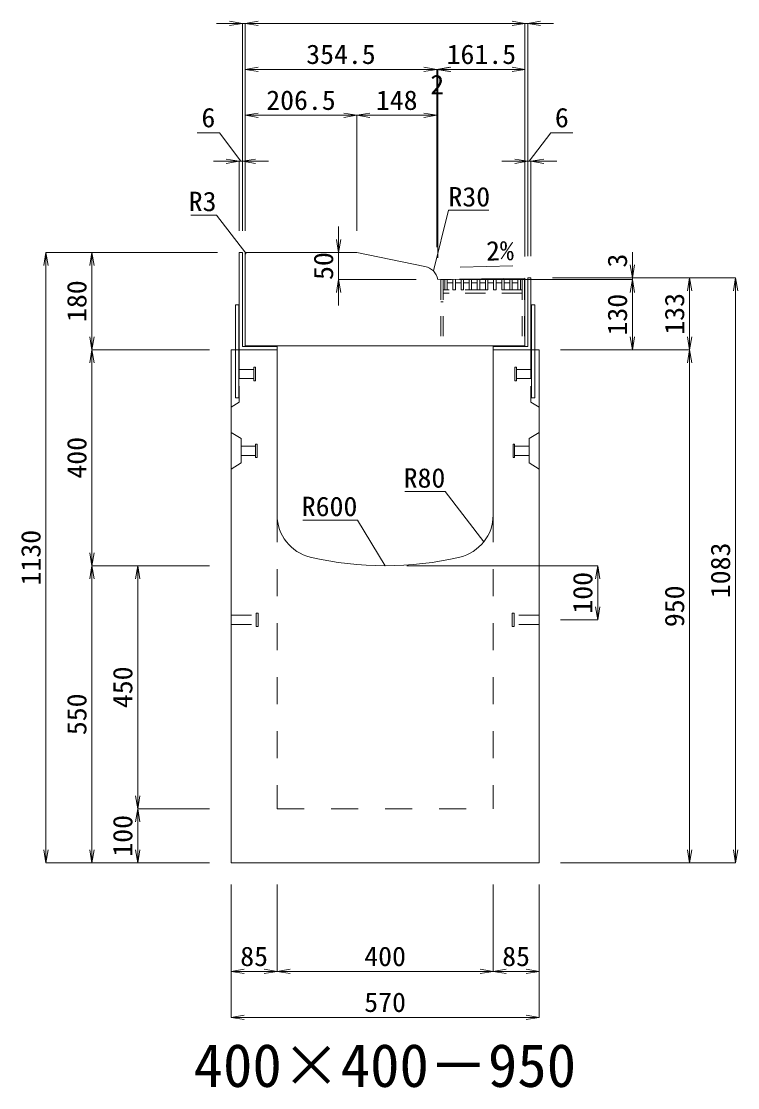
# Model space of a CAD drawing. Units: millimetres at full size. Extents: x -1809 to 57027, y -20349 to 17321.
# Drawn here: x 34895 to 36221, y -7512 to -5538 of the extents above; entities that cross this region are included whole.
import ezdxf
from ezdxf.enums import TextEntityAlignment as Align

# ---------------------------------------------------------------- set-up
doc = ezdxf.new("R2010")
doc.units = ezdxf.units.MM
doc.header["$LTSCALE"] = 50
for name, pattern in [('USER1', [2, 1, -1]), ('USER2', [1.35, 0.75, -0.6]), ('USER3', [1.35, 0.75, -0.6])]:
    doc.linetypes.add(name, pattern=pattern)
for name, color, linetype, lineweight in [('インサート', 3, 'USER2', 9), ('受枠', 3, 'Continuous', 5), ('寸法線', 7, 'Continuous', 13), ('引出線', 4, 'Continuous', 13), ('本体', 2, 'Continuous', 13), ('ｸﾞﾚｰﾁﾝｸﾞ', 7, 'USER3', 9)]:
    doc.layers.add(name, color=color, linetype=linetype, lineweight=lineweight)
doc.layers.add('文字', color=7, linetype='Continuous')
doc.styles.add('ＭＳ 明朝', font='')
doc.styles.get('ＭＳ 明朝').set_extended_font_data('MS Mincho')

# ---------------------------------------------------------------- blocks, each defined once
blk = doc.blocks.new('open_arrow')
at = {"color": 0, "linetype": 'Continuous', "lineweight": -2}
blk.add_lwpolyline([(7.5, 1.25), (0, 0), (7.5, -1.25)], dxfattribs=at)

msp = doc.modelspace()

# ---------------------------------------------------------------- linework, layer by layer
at = {"layer": 'インサート'}
for p, q in [((35328.24, -6178.55), (35325.24, -6178.55)), ((35325.24, -6178.55), (35325.24, -6203.55)), ((35328.24, -6203.55), (35328.24, -6178.55)), ((35808.24, -6178.55), (35811.24, -6178.55)), ((35808.24, -6203.55), (35808.24, -6178.55)), ((35811.24, -6178.55), (35811.24, -6203.55)), ((35298.24, -6182.55), (35325.24, -6182.55)), ((35298.24, -6182.55), (35298.24, -6199.55)), ((35298.24, -6199.55), (35325.24, -6199.55)), ((35838.24, -6182.55), (35811.24, -6182.55)), ((35838.24, -6199.55), (35811.24, -6199.55)), ((35838.24, -6182.55), (35838.24, -6199.55)), ((35325.24, -6203.55), (35328.24, -6203.55)), ((35811.24, -6203.55), (35808.24, -6203.55)), ((35301.44, -6324.55), (35328.44, -6324.55)), ((35301.44, -6324.55), (35301.44, -6341.55)), ((35331.44, -6320.55), (35328.44, -6320.55)), ((35328.44, -6320.55), (35328.44, -6345.55)), ((35331.44, -6345.55), (35331.44, -6320.55)), ((35805.04, -6320.55), (35808.04, -6320.55)), ((35805.04, -6345.55), (35805.04, -6320.55)), ((35808.04, -6320.55), (35808.04, -6345.55)), ((35835.04, -6324.55), (35808.04, -6324.55)), ((35835.04, -6324.55), (35835.04, -6341.55)), ((35301.44, -6341.55), (35328.44, -6341.55)), ((35328.44, -6345.55), (35331.44, -6345.55)), ((35808.04, -6345.55), (35805.04, -6345.55)), ((35835.04, -6341.55), (35808.04, -6341.55)), ((35329.24, -6658.55), (35329.24, -6633.55)), ((35329.24, -6633.55), (35333.24, -6633.55)), ((35333.24, -6658.55), (35333.24, -6633.55)), ((35803.24, -6633.55), (35807.24, -6633.55)), ((35803.24, -6633.55), (35803.24, -6658.55)), ((35807.24, -6633.55), (35807.24, -6658.55)), ((35283.24, -6637.55), (35329.24, -6637.55)), ((35283.24, -6654.55), (35283.24, -6637.55)), ((35853.24, -6637.55), (35807.24, -6637.55)), ((35853.24, -6637.55), (35853.24, -6654.55)), ((35283.24, -6654.55), (35329.24, -6654.55)), ((35333.24, -6658.55), (35329.24, -6658.55)), ((35807.24, -6658.55), (35803.24, -6658.55)), ((35853.24, -6654.55), (35807.24, -6654.55))]:
    msp.add_line(p, q, dxfattribs=at)
at = {"layer": '受枠'}
for p, q in [((35304.24, -5966.05), (35298.24, -5966.05)), ((35298.24, -6146.05), (35298.24, -5966.05)), ((35304.24, -6140.05), (35304.24, -5966.05)), ((35832.24, -6140.05), (35832.24, -6013.05)), ((35832.24, -6013.05), (35838.24, -6013.05)), ((35838.24, -6146.05), (35838.24, -6013.05)), ((35291.24, -6063.05), (35291.24, -6235.05)), ((35297.24, -6063.05), (35291.24, -6063.05)), ((35297.24, -6063.05), (35297.24, -6235.05)), ((35839.24, -6063.05), (35839.24, -6235.05)), ((35839.24, -6063.05), (35845.24, -6063.05)), ((35845.24, -6063.05), (35845.24, -6235.05)), ((35368.24, -6140.05), (35304.24, -6140.05)), ((35368.24, -6146.05), (35368.24, -6140.05)), ((35768.24, -6146.05), (35768.24, -6140.05)), ((35768.24, -6140.05), (35832.24, -6140.05)), ((35368.24, -6146.05), (35298.24, -6146.05)), ((35838.24, -6146.05), (35768.24, -6146.05)), ((35291.24, -6235.05), (35297.24, -6235.05)), ((35845.24, -6235.05), (35839.24, -6235.05))]:
    msp.add_line(p, q, dxfattribs=at)
at = {"layer": '寸法線'}
for p, q in [((35357.24, -5541.93), (35256.24, -5541.93)), ((35304.24, -5926.03), (35304.24, -5541.93)), ((35827.24, -5541.93), (35309.24, -5541.93)), ((35309.24, -5926.03), (35309.24, -5541.93)), ((35309.24, -5926.03), (35309.24, -5541.93)), ((35779.24, -5541.93), (35880.24, -5541.93)), ((35827.24, -5973.23), (35827.24, -5541.93)), ((35827.24, -5973.23), (35827.24, -5541.93)), ((35832.24, -5973.03), (35832.24, -5541.93)), ((35711.74, -5626.93), (35309.24, -5626.93)), ((35309.24, -5926.03), (35309.24, -5626.93)), ((35713.67, -5626.93), (35615.74, -5626.93)), ((35663.74, -5956.03), (35663.74, -5626.93)), ((35827.24, -5626.93), (35665.67, -5626.93)), ((35665.67, -5976.03), (35665.67, -5626.93)), ((35827.24, -5973.23), (35827.24, -5626.93)), ((35309.24, -5711.93), (35515.74, -5711.93)), ((35309.24, -5926.03), (35309.24, -5711.93)), ((35515.74, -5926.03), (35515.74, -5711.93)), ((35515.74, -5711.93), (35663.74, -5711.93)), ((35515.74, -5926.03), (35515.74, -5711.93)), ((35663.74, -5956.03), (35663.74, -5711.93)), ((35663.74, -5956.03), (35663.74, -5717.95)), ((35665.67, -5976.03), (35665.67, -5717.95)), ((35261.62, -5744.13), (35220.39, -5744.13)), ((35301.24, -5796.93), (35261.62, -5744.13)), ((35835.24, -5796.93), (35874.86, -5744.13)), ((35874.86, -5744.13), (35916.09, -5744.13)), ((35352.24, -5796.93), (35250.24, -5796.93)), ((35298.24, -5926.03), (35298.24, -5796.93)), ((35304.24, -5926.03), (35304.24, -5796.93)), ((35784.24, -5796.93), (35886.24, -5796.93)), ((35832.24, -5973.03), (35832.24, -5796.93)), ((35838.24, -5973.03), (35838.24, -5796.93)), ((35482.08, -6064.11), (35482.08, -5918.05)), ((34940.3, -7096.05), (34940.3, -5966.05)), ((35258.22, -5966.05), (34940.3, -5966.05)), ((35025.3, -5966.05), (35025.3, -6146.05)), ((35258.22, -5966.05), (35025.3, -5966.05)), ((35482.08, -5966.05), (35475.72, -5966.05)), ((36026.18, -6064.05), (36026.18, -5965.05)), ((35625.66, -6016.11), (35482.08, -6016.11)), ((35705.69, -6016.05), (36026.18, -6016.05)), ((35705.69, -6016.05), (36026.18, -6016.05)), ((35878.26, -6013.05), (36132.02, -6013.05)), ((35878.26, -6013.05), (36217.02, -6013.05)), ((35878.26, -6013.05), (36026.18, -6013.05)), ((36026.18, -6146.05), (36026.18, -6016.05)), ((36132.02, -6013.05), (36132.02, -6146.05)), ((36217.02, -6013.05), (36217.02, -7096.05)), ((35243.22, -6146.05), (35025.3, -6146.05)), ((35025.3, -6146.05), (35025.3, -6546.05)), ((35243.22, -6146.05), (35025.3, -6146.05)), ((35893.26, -6146.05), (36132.02, -6146.05)), ((35893.26, -6146.05), (36132.02, -6146.05)), ((35893.26, -6146.05), (36026.18, -6146.05)), ((36132.02, -6146.05), (36132.02, -7096.05)), ((35243.22, -6546.05), (35025.3, -6546.05)), ((35025.3, -7096.05), (35025.3, -6546.05)), ((35243.22, -6546.05), (35025.3, -6546.05)), ((35110.3, -6546.05), (35110.3, -6996.05)), ((35243.22, -6546.05), (35110.3, -6546.05)), ((35608.26, -6546.05), (35962.02, -6546.05)), ((35962.02, -6546.05), (35962.02, -6646.05)), ((35893.26, -6646.05), (35962.02, -6646.05)), ((35243.22, -6996.05), (35110.3, -6996.05)), ((35110.3, -6996.05), (35110.3, -7096.05)), ((35243.22, -6996.05), (35110.3, -6996.05)), ((35243.22, -7096.05), (34940.3, -7096.05)), ((35243.22, -7096.05), (35025.3, -7096.05)), ((35243.22, -7096.05), (35110.3, -7096.05)), ((35893.26, -7096.05), (36132.02, -7096.05)), ((35893.26, -7096.05), (36217.02, -7096.05)), ((35283.24, -7136.07), (35283.24, -7297.21)), ((35283.24, -7136.07), (35283.24, -7382.21)), ((35368.24, -7136.07), (35368.24, -7297.21)), ((35368.24, -7136.07), (35368.24, -7297.21)), ((35768.24, -7136.07), (35768.24, -7297.21)), ((35768.24, -7136.07), (35768.24, -7297.21)), ((35853.24, -7136.07), (35853.24, -7297.21)), ((35853.24, -7136.07), (35853.24, -7382.21)), ((35283.24, -7297.21), (35368.24, -7297.21)), ((35368.24, -7297.21), (35768.24, -7297.21)), ((35768.24, -7297.21), (35853.24, -7297.21)), ((35283.24, -7382.21), (35853.24, -7382.21))]:
    msp.add_line(p, q, dxfattribs=at)
at = {"layer": '引出線'}
for points in [[(35310.12, -5966.93), (35256.07, -5896.57), (35208.34, -5896.57)], [(35657.65, -6000.19), (35685.55, -5887.86), (35760.23, -5887.86)], [(35707, -5992.9), (35755.74, -5991.93), (35804.49, -5990.95)], [(35751, -6501.63), (35679.74, -6408.52), (35605.07, -6408.52)], [(35568.24, -6546.05), (35516.88, -6461.3), (35415.87, -6461.3)]]:
    msp.add_lwpolyline(points, dxfattribs=at)
at = {"layer": '本体', "lineweight": 20}
for p, q in [((35309.24, -5966.05), (35309.24, -6139.05)), ((35515.74, -5966.05), (35309.24, -5966.05)), ((35642.05, -5991.66), (35515.74, -5966.05)), ((35665.67, -6016.05), (35827.24, -6013.25)), ((35827.24, -6139.05), (35827.24, -6013.25)), ((35827.24, -6139.05), (35309.24, -6139.05))]:
    msp.add_line(p, q, dxfattribs=at)
at = {"layer": '本体'}
for p, q in [((35283.24, -6146.05), (35283.24, -7096.05)), ((35368.24, -6146.05), (35283.24, -6146.05)), ((35368.24, -6146.05), (35368.24, -6452.02)), ((35768.24, -6452.02), (35768.24, -6146.05)), ((35853.24, -6146.05), (35768.24, -6146.05)), ((35853.24, -7096.05), (35853.24, -6146.05)), ((35283.24, -7096.05), (35853.24, -7096.05))]:
    msp.add_line(p, q, dxfattribs=at)
at = {"layer": '本体', "linetype": 'USER2', "lineweight": 9}
for p, q in [((35298.24, -6146.05), (35298.24, -6243.05)), ((35838.24, -6146.05), (35838.24, -6243.05)), ((35298.24, -6243.05), (35283.24, -6252.55)), ((35838.24, -6243.05), (35853.24, -6252.55))]:
    msp.add_line(p, q, dxfattribs=at)
at = {"layer": '本体', "lineweight": 9}
for p, q in [((35283.24, -6299.05), (35301.44, -6310.55)), ((35301.44, -6310.55), (35301.44, -6355.55)), ((35853.24, -6299.05), (35835.04, -6310.55)), ((35835.04, -6310.55), (35835.04, -6355.55)), ((35283.24, -6367.05), (35301.44, -6355.55)), ((35853.24, -6367.05), (35835.04, -6355.55))]:
    msp.add_line(p, q, dxfattribs=at)
at = {"layer": '本体', "linetype": 'USER1', "lineweight": 15}
for p, q in [((35368.24, -6452.02), (35368.24, -6996.05)), ((35768.24, -6452.02), (35768.24, -6996.05)), ((35368.24, -6996.05), (35768.24, -6996.05))]:
    msp.add_line(p, q, dxfattribs=at)
at = {"layer": '本体', "lineweight": 20}
for centre, radius, start, end in [((35312.24, -5969.05), 3, 90, 180), ((35636.09, -6021.06), 30, 9.60388, 78.54131)]:
    msp.add_arc(centre, radius, start, end, dxfattribs=at)
at = {"layer": '本体'}
for centre, radius, start, end in [((35448.24, -6452.02), 80, 180, 256.65764), ((35688.24, -6452.02), 80, 283.34236, 0), ((35568.24, -5946.05), 600, 256.65764, 283.34236)]:
    msp.add_arc(centre, radius, start, end, dxfattribs=at)
at = {"layer": 'ｸﾞﾚｰﾁﾝｸﾞ'}
for p, q in [((35671.24, -6016.05), (35671.24, -6139.05)), ((35826.24, -6016.05), (35671.24, -6016.05)), ((35675.74, -6016.05), (35675.74, -6139.05)), ((35678.74, -6035.05), (35678.74, -6016.05)), ((35683.24, -6035.05), (35683.24, -6016.05)), ((35693.8, -6035.05), (35693.8, -6016.05)), ((35698.3, -6035.05), (35698.3, -6016.05)), ((35708.85, -6035.05), (35708.85, -6016.05)), ((35713.35, -6035.05), (35713.35, -6016.05)), ((35723.91, -6035.05), (35723.91, -6016.05)), ((35728.41, -6035.05), (35728.41, -6016.05)), ((35738.96, -6035.05), (35738.96, -6016.05)), ((35743.46, -6035.05), (35743.46, -6016.05)), ((35754.02, -6035.05), (35754.02, -6016.05)), ((35758.52, -6035.05), (35758.52, -6016.05)), ((35769.07, -6035.05), (35769.07, -6016.05)), ((35773.57, -6035.05), (35773.57, -6016.05)), ((35784.13, -6035.05), (35784.13, -6016.05)), ((35788.63, -6035.05), (35788.63, -6016.05)), ((35799.19, -6035.05), (35799.19, -6016.05)), ((35803.69, -6035.05), (35803.69, -6016.05)), ((35814.24, -6035.05), (35814.24, -6016.05)), ((35818.74, -6035.05), (35818.74, -6016.05)), ((35821.74, -6016.05), (35821.74, -6139.05)), ((35826.24, -6016.05), (35826.24, -6139.05)), ((35821.74, -6035.05), (35675.74, -6035.05)), ((35821.74, -6041.05), (35675.74, -6041.05)), ((35678.74, -6035.05), (35683.24, -6035.05)), ((35683.2, -6022.05), (35693.8, -6022.05)), ((35693.8, -6035.05), (35698.3, -6035.05)), ((35698.25, -6022.05), (35708.85, -6022.05)), ((35708.85, -6035.05), (35713.35, -6035.05)), ((35713.31, -6022.05), (35723.91, -6022.05)), ((35723.91, -6035.05), (35728.41, -6035.05)), ((35728.36, -6022.05), (35738.96, -6022.05)), ((35738.96, -6035.05), (35743.46, -6035.05)), ((35743.42, -6022.05), (35754.02, -6022.05)), ((35754.02, -6035.05), (35758.52, -6035.05)), ((35758.47, -6022.05), (35769.07, -6022.05)), ((35769.07, -6035.05), (35773.57, -6035.05)), ((35773.53, -6022.05), (35784.13, -6022.05)), ((35784.13, -6035.05), (35788.63, -6035.05)), ((35788.59, -6022.05), (35799.19, -6022.05)), ((35799.19, -6035.05), (35803.69, -6035.05)), ((35803.69, -6022.05), (35814.24, -6022.05)), ((35814.24, -6035.05), (35818.74, -6035.05)), ((35675.74, -6057.55), (35671.24, -6057.55))]:
    msp.add_line(p, q, dxfattribs=at)

# ---------------------------------------------------------------- block references
at = {"layer": '寸法線', "xscale": 3.2, "yscale": 3.2}
for p, rotation in [((35304.24, -5541.93), 180), ((35827.24, -5541.93), 180), ((35827.24, -5541.93), 180), ((35663.74, -5626.93), 180), ((35827.24, -5626.93), 180), ((35515.74, -5711.93), 180), ((35663.74, -5711.93), 180), ((35298.24, -5796.93), 180), ((35832.24, -5796.93), 180), ((35482.08, -5966.05), 90), ((34940.3, -5966.05), 270), ((35025.3, -5966.05), 270), ((36026.18, -6013.05), 90), ((35482.08, -6016.11), 270), ((36026.18, -6016.05), 270), ((36026.18, -6016.05), 270), ((36132.02, -6013.05), 270), ((36217.02, -6013.05), 270), ((35025.3, -6146.05), 90), ((36026.18, -6146.05), 90), ((36132.02, -6146.05), 90), ((35025.3, -6146.05), 270), ((36132.02, -6146.05), 270), ((35025.3, -6546.05), 90), ((35025.3, -6546.05), 270), ((35110.3, -6546.05), 270), ((35962.02, -6546.05), 270), ((35962.02, -6646.05), 90), ((35110.3, -6996.05), 90), ((35110.3, -6996.05), 270), ((34940.3, -7096.05), 90), ((35025.3, -7096.05), 90), ((35110.3, -7096.05), 90), ((36132.02, -7096.05), 90), ((36217.02, -7096.05), 90), ((35368.24, -7297.21), 180), ((35768.24, -7297.21), 180), ((35853.24, -7297.21), 180), ((35853.24, -7382.21), 180)]:
    msp.add_blockref('open_arrow', p, dxfattribs=dict(at, rotation=rotation))
for p in [(35309.24, -5541.93), (35309.24, -5541.93), (35832.24, -5541.93), (35309.24, -5626.93), (35663.74, -5626.93), (35665.67, -5626.93), (35665.67, -5626.93), (35309.24, -5711.93), (35515.74, -5711.93), (35304.24, -5796.93), (35838.24, -5796.93), (35283.24, -7297.21), (35368.24, -7297.21), (35768.24, -7297.21), (35283.24, -7382.21)]:
    msp.add_blockref('open_arrow', p, dxfattribs=at)
at = {"layer": '引出線', "xscale": 0.0533, "yscale": 0.0533}
for p, rotation in [((35310.12, -5966.93), 127.5), ((35657.65, -6000.19), 76), ((35707, -5992.9), 1.1), ((35751, -6501.63), 127.4), ((35568.24, -6546.05), 121.2)]:
    msp.add_blockref('open_arrow', p, dxfattribs=dict(at, rotation=rotation))

# ---------------------------------------------------------------- texts
at = {"layer": '寸法線', "style": 'ＭＳ 明朝', "width": 1.05}
for s, p in [('354.5', (35486.49, -5598.91)), ('161.5', (35746.46, -5598.91)), ('2', (35664.71, -5654.95)), ('206.5', (35412.49, -5683.91)), ('148', (35589.74, -5683.91)), ('6', (35241.01, -5716.11)), ('6', (35895.47, -5716.11)), ('85', (35325.74, -7269.19)), ('400', (35568.24, -7269.19)), ('85', (35810.74, -7269.19)), ('570', (35568.24, -7354.19))]:
    msp.add_text(s, height=36.03, dxfattribs=at).set_placement(p, align=Align.MIDDLE_CENTER)
for s, p in [('50', (35454.06, -5991.08)), ('3', (35998.16, -5980.99)), ('180', (34997.28, -6056.05)), ('130', (35998.16, -6081.05)), ('133', (36104, -6079.55)), ('400', (34997.28, -6346.05)), ('1130', (34912.28, -6531.05)), ('1083', (36189, -6554.55)), ('100', (35934, -6596.05)), ('950', (36104, -6621.05)), ('450', (35082.28, -6771.05)), ('550', (34997.28, -6821.05)), ('100', (35082.28, -7046.05))]:
    msp.add_text(s, height=36.03, rotation=90, dxfattribs=at).set_placement(p, align=Align.MIDDLE_CENTER)
at = {"layer": '引出線', "style": 'ＭＳ 明朝', "width": 1.05}
for s, p in [('R3', (35256.07, -5853.37)), ('R80', (35679.74, -6365.32)), ('R600', (35516.88, -6418.1))]:
    msp.add_text(s, height=36.03, dxfattribs=at).set_placement(p, align=Align.TOP_RIGHT)
msp.add_text('R30', height=36.03, dxfattribs=at).set_placement((35685.55, -5844.66), align=Align.TOP_LEFT)
msp.add_text('2%', height=36.03, rotation=1.146, dxfattribs=at).set_placement((35754.81, -5945.04), align=Align.TOP_LEFT)
at = {"layer": '文字', "style": 'ＭＳ 明朝'}
msp.add_text('400×400－950', height=80.06, dxfattribs=at).set_placement((35567.76, -7471.03), align=Align.MIDDLE_CENTER)

doc.saveas('drawing.dxf')
